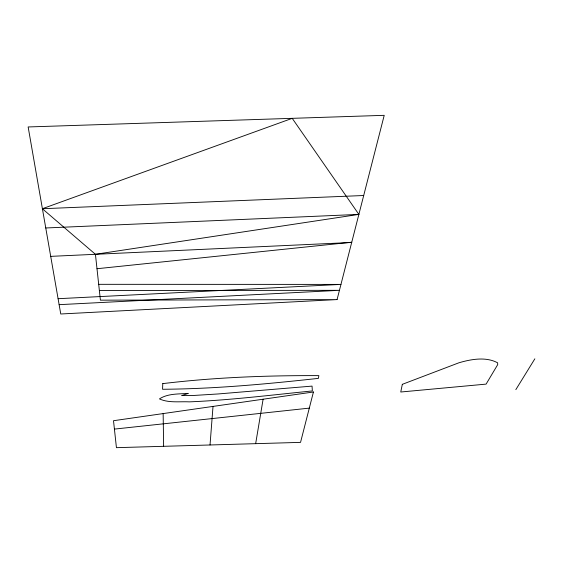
<?xml version="1.0" encoding="UTF-8"?>
<svg xmlns="http://www.w3.org/2000/svg" width="563" height="563" viewBox="0 0 563 563"><rect width="100%" height="100%" fill="white"/><g stroke="black" fill="none" stroke-linecap="round" stroke-linejoin="round"><path stroke-width="0.84" d="M210.027 444.974L213.018 406.409M255.658 443.665L263.111 399.209M337.075 299.586L384.219 115.331L28.15 126.957L60.755 313.992L337.075 299.586L100.411 300.17L95.428 254.3L42.352 208.732L292.225 118.336L358.87 214.397L95.428 254.3M515.835 389.645L534.85 358.814M114.423 429.097L309.305 408.119M96.998 268.727L351.755 242.21M59.136 304.667L339.447 290.325L99.362 290.508M58.102 298.7L340.96 284.406L98.694 284.322M50.719 256.362L351.685 242.484M45.772 227.973L358.87 214.397M42.352 208.732L363.705 195.509M163.15 413.58L163.622 446.311M162.777 383.614L162.573 389.265C214.693 388.913 266.658 384.057 318.426 378.364L318.848 375.634C266.735 375.408 214.545 377.4 162.777 383.614M402.327 384.332L400.75 392.01L486.101 384.114L497.706 364.634L497.629 362.818C486.024 356.492 471.076 359.201 458.894 362.797L402.327 384.332M313.436 391.982L300.543 442.377L116.435 447.669L113.508 420.716L313.436 391.982M181.905 395.529L192.412 395.543L218.008 393.966L312.05 386.105L312.352 390.94C271.387 395.008 230.457 400.166 189.309 401.862C179.442 401.363 168.604 403.143 159.442 398.9C167.88 393.403 178.577 394.128 188.253 393.403L181.905 395.529"/></g></svg>
